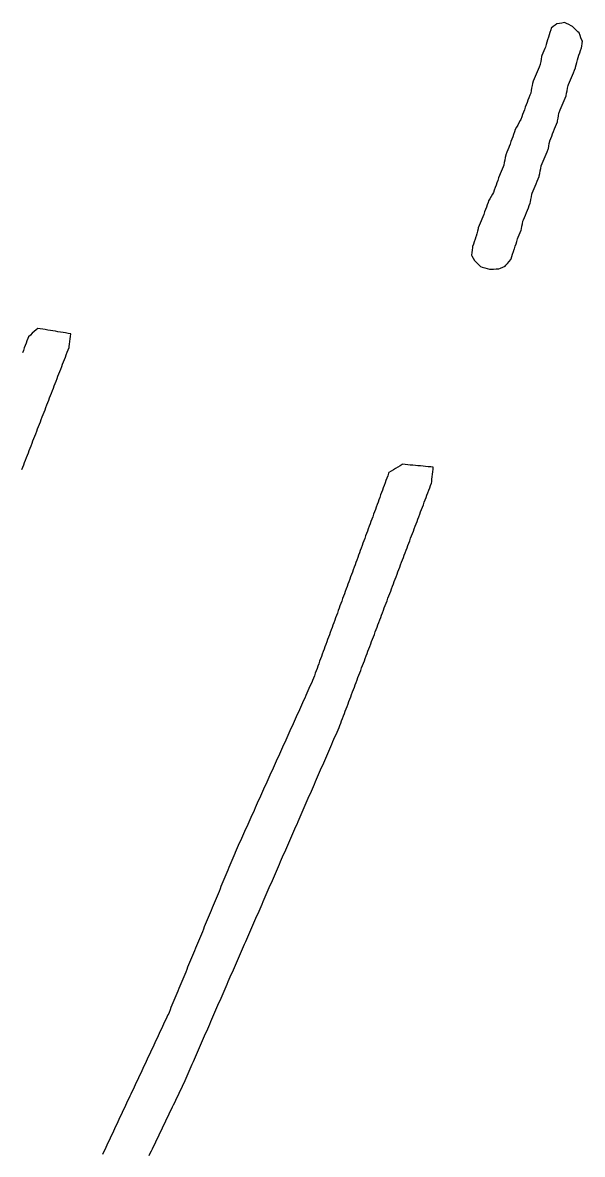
# Model space of a CAD drawing. Header units: millimetres. Extents: x 257 to 2289, y 96 to 1983.
# Drawn here: x 1909.5 to 2127.4, y 1477.3 to 1918.2 of the extents above; entities that cross this region are included whole.
import ezdxf

# ---------------------------------------------------------------- set-up
doc = ezdxf.new("R2010")
doc.units = ezdxf.units.MM
for name, color, linetype in [('ALL_ISLANDS', 7, 'Continuous'), ('OUTLINE_ISLAND_01', 7, 'Continuous'), ('OUTLINE_ISLAND_03', 7, 'Continuous')]:
    doc.layers.add(name, color=color, linetype=linetype)

msp = doc.modelspace()

# ---------------------------------------------------------------- linework, layer by layer
at = {"layer": 'ALL_ISLANDS'}
msp.add_lwpolyline([(2120.4333, 1918.1993), (2119.4456, 1918.0434), (2118.4578, 1917.8874), (2117.4701, 1917.7315), (2116.8639, 1917.258), (2116.0759, 1916.6425), (2115.2878, 1916.0269), (2115.0767, 1915.3501), (2114.779, 1914.3954), (2114.4813, 1913.4407), (2114.1836, 1912.4861), (2113.8859, 1911.5314), (2113.5881, 1910.5768), (2113.2904, 1909.6221), (2112.9927, 1908.6675), (2112.7602, 1908.1103), (2112.3751, 1907.1874), (2111.99, 1906.2645), (2111.6049, 1905.3416), (2111.5385, 1904.9757), (2111.3599, 1903.9918), (2111.1812, 1903.0079), (2111.0026, 1902.024), (2110.9285, 1901.8407), (2110.5542, 1900.9134), (2110.1798, 1899.9861), (2109.8055, 1899.0588), (2109.4311, 1898.1315), (2109.0567, 1897.2043), (2108.6824, 1896.277), (2108.308, 1895.3497), (2107.9336, 1894.4224), (2107.8172, 1893.6932), (2107.6596, 1892.7057), (2107.502, 1891.7182), (2107.3443, 1890.7308), (2106.9858, 1889.8825), (2106.5964, 1888.9615), (2106.207, 1888.0404), (2106.2048, 1888.0343), (2105.8622, 1887.0948), (2105.5196, 1886.1554), (2105.177, 1885.2159), (2104.8344, 1884.2764), (2104.4918, 1883.3369), (2104.1492, 1882.3974), (2103.8066, 1881.458), (2103.464, 1880.5185), (2103.2125, 1880.0597), (2102.7318, 1879.1828), (2102.2512, 1878.3059), (2101.7705, 1877.429), (2101.2898, 1876.5521), (2100.9567, 1875.62), (2100.6201, 1874.6783), (2100.2836, 1873.7366), (2099.9471, 1872.795), (2099.6105, 1871.8533), (2099.274, 1870.9116), (2098.9375, 1869.97), (2098.7482, 1869.5193), (2098.361, 1868.5974), (2097.9737, 1867.6754), (2097.5865, 1866.7534), (2097.5597, 1866.6153), (2097.3696, 1865.6335), (2097.1794, 1864.6518), (2096.9893, 1863.67), (2096.7991, 1862.6882), (2096.5164, 1862.0033), (2096.1348, 1861.079), (2095.7533, 1860.1547), (2095.3717, 1859.2303), (2095.1518, 1858.6189), (2094.8135, 1857.6779), (2094.4751, 1856.7369), (2094.1367, 1855.7959), (2093.7984, 1854.8549), (2093.46, 1853.9138), (2093.1216, 1852.9728), (2092.7832, 1852.0318), (2092.3875, 1851.3266), (2091.8981, 1850.4545), (2091.4088, 1849.5824), (2090.9194, 1848.7103), (2090.727, 1848.1869), (2090.3818, 1847.2483), (2090.0367, 1846.3098), (2089.6916, 1845.3712), (2089.3465, 1844.4327), (2089.0013, 1843.4941), (2088.6562, 1842.5556), (2088.3111, 1841.617), (2088.0656, 1841.0367), (2087.6759, 1840.1157), (2087.2862, 1839.1948), (2086.8966, 1838.2738), (2086.7892, 1837.8646), (2086.5355, 1836.8973), (2086.2818, 1835.9301), (2086.028, 1834.9628), (2085.9561, 1834.7474), (2085.6393, 1833.7989), (2085.3225, 1832.8504), (2085.0057, 1831.9019), (2084.689, 1830.9534), (2084.6398, 1830.5908), (2084.5055, 1829.5999), (2084.3713, 1828.6089), (2084.237, 1827.618), (2084.4123, 1827.2935), (2084.8876, 1826.4137), (2085.363, 1825.5339), (2085.6264, 1825.2785), (2086.3442, 1824.5822), (2087.062, 1823.886), (2087.7798, 1823.1898), (2088.4207, 1822.9882), (2089.3746, 1822.6882), (2090.3285, 1822.3882), (2091.2825, 1822.0882), (2091.8326, 1822.1174), (2092.8312, 1822.1705), (2093.8298, 1822.2235), (2094.8284, 1822.2766), (2095.5226, 1822.5806), (2096.4386, 1822.9818), (2097.3546, 1823.383), (2097.6045, 1823.6648), (2098.2681, 1824.4129), (2098.9316, 1825.161), (2099.5952, 1825.9091), (2099.6636, 1826.1239), (2099.967, 1827.0767), (2100.2704, 1828.0296), (2100.5739, 1828.9824), (2100.8773, 1829.9353), (2100.9433, 1830.1348), (2101.2573, 1831.0843), (2101.5713, 1832.0337), (2101.8853, 1832.9831), (2102.1993, 1833.9325), (2102.4719, 1834.5797), (2102.8602, 1835.5012), (2103.2485, 1836.4228), (2103.6367, 1837.3443), (2103.7325, 1837.9042), (2103.9011, 1838.8898), (2104.0698, 1839.8755), (2104.2384, 1840.8612), (2104.4626, 1841.402), (2104.8455, 1842.3258), (2105.2284, 1843.2496), (2105.6112, 1844.1734), (2105.9941, 1845.0972), (2106.377, 1846.021), (2106.7599, 1846.9448), (2107.1428, 1847.8685), (2107.2296, 1848.3674), (2107.401, 1849.3526), (2107.5723, 1850.3378), (2107.7437, 1851.323), (2107.9198, 1851.7515), (2108.2998, 1852.6765), (2108.6798, 1853.6015), (2109.0598, 1854.5265), (2109.4398, 1855.4515), (2109.8198, 1856.3765), (2110.1998, 1857.3014), (2110.5798, 1858.2264), (2110.6283, 1858.4867), (2110.8113, 1859.4698), (2110.9943, 1860.4529), (2111.1773, 1861.436), (2111.3603, 1862.4191), (2111.7479, 1863.3246), (2112.1414, 1864.2439), (2112.535, 1865.1632), (2112.9285, 1866.0825), (2113.322, 1867.0019), (2113.7155, 1867.9212), (2114.109, 1868.8405), (2114.1633, 1869.1305), (2114.3473, 1870.1135), (2114.5312, 1871.0964), (2114.7152, 1872.0793), (2114.7327, 1872.1231), (2115.1043, 1873.0515), (2115.4759, 1873.9799), (2115.8475, 1874.9083), (2116.2191, 1875.8367), (2116.5907, 1876.7651), (2116.9624, 1877.6935), (2117.334, 1878.6219), (2117.7056, 1879.5503), (2117.7818, 1879.9832), (2117.955, 1880.9681), (2118.1283, 1881.953), (2118.3015, 1882.9379), (2118.4259, 1883.2434), (2118.8028, 1884.1696), (2119.1798, 1885.0958), (2119.5567, 1886.0221), (2119.9337, 1886.9483), (2120.3106, 1887.8745), (2120.6876, 1888.8008), (2121.0645, 1889.727), (2121.0646, 1889.7277), (2121.2586, 1890.7087), (2121.4526, 1891.6897), (2121.6466, 1892.6707), (2121.8406, 1893.6517), (2122.0166, 1894.0784), (2122.398, 1895.0029), (2122.7793, 1895.9273), (2123.1606, 1896.8518), (2123.542, 1897.7762), (2123.9233, 1898.7006), (2124.3046, 1899.6251), (2124.686, 1900.5495), (2124.7526, 1900.7997), (2125.0101, 1901.766), (2125.2676, 1902.7323), (2125.5251, 1903.6985), (2125.7825, 1904.6648), (2126.0765, 1905.5149), (2126.4033, 1906.46), (2126.7302, 1907.4051), (2127.057, 1908.3502), (2127.1489, 1909.0532), (2127.2785, 1910.0448), (2127.4081, 1911.0363), (2127.2621, 1911.3899), (2126.8804, 1912.3142), (2126.4988, 1913.2386), (2126.1171, 1914.1629), (2125.6736, 1914.6115), (2124.9706, 1915.3226), (2124.2675, 1916.0337), (2123.5645, 1916.7449), (2123.013, 1917.001), (2122.1061, 1917.4223), (2121.1992, 1917.8436)], close=True, dxfattribs=at)
for points in [[(1909.1613, 1744.0603), (1909.5218, 1744.9931), (1909.8823, 1745.9258), (1910.2427, 1746.8586), (1910.6032, 1747.7914), (1910.9637, 1748.7242), (1911.3241, 1749.6569), (1911.6846, 1750.5897), (1912.045, 1751.5225), (1912.4055, 1752.4553), (1912.766, 1753.388), (1913.1264, 1754.3208), (1913.4869, 1755.2536), (1913.8474, 1756.1863), (1914.2078, 1757.1191), (1914.5683, 1758.0519), (1914.9288, 1758.9847), (1915.2892, 1759.9174), (1915.6497, 1760.8502), (1916.0102, 1761.783), (1916.3706, 1762.7158), (1916.7311, 1763.6485), (1917.0916, 1764.5813), (1917.452, 1765.5141), (1917.8125, 1766.4468), (1918.173, 1767.3796), (1918.5334, 1768.3124), (1918.8939, 1769.2452), (1919.2544, 1770.1779), (1919.6148, 1771.1107), (1919.9753, 1772.0435), (1920.3358, 1772.9763), (1920.6962, 1773.909), (1921.0567, 1774.8418), (1921.4172, 1775.7746), (1921.7776, 1776.7073), (1922.1381, 1777.6401), (1922.4985, 1778.5729), (1922.859, 1779.5057), (1923.2195, 1780.4384), (1923.5799, 1781.3712), (1923.9404, 1782.304), (1924.3009, 1783.2368), (1924.6613, 1784.1695), (1925.0218, 1785.1023), (1925.3823, 1786.0351), (1925.7427, 1786.9678), (1926.1032, 1787.9006), (1926.4637, 1788.8334), (1926.8241, 1789.7662), (1927.1846, 1790.6989), (1927.5451, 1791.6317), (1927.5873, 1791.9953), (1927.7027, 1792.9886), (1927.8182, 1793.9819), (1927.9336, 1794.9752), (1928.049, 1795.9685), (1928.1645, 1796.9619), (1928.1434, 1796.9654), (1927.1568, 1797.1285), (1926.1702, 1797.2917), (1925.1836, 1797.4548), (1924.197, 1797.618), (1923.2104, 1797.7811), (1922.2238, 1797.9443), (1921.2372, 1798.1074), (1920.2506, 1798.2706), (1919.264, 1798.4338), (1918.2774, 1798.5969), (1917.2908, 1798.7601), (1916.3042, 1798.9232), (1915.3176, 1799.0864), (1914.6852, 1798.5089), (1913.9468, 1797.8345), (1913.2084, 1797.1602), (1912.4699, 1796.4858), (1911.7315, 1795.8115), (1911.4993, 1795.1933), (1911.1477, 1794.2572), (1910.7961, 1793.321), (1910.4445, 1792.3849), (1910.0929, 1791.4487), (1909.7413, 1790.5126), (1909.3897, 1789.5764)], [(1958.7403, 1476.8031), (1959.1718, 1477.7052), (1959.6034, 1478.6073), (1960.0349, 1479.5094), (1960.4664, 1480.4115), (1960.8979, 1481.3136), (1961.3294, 1482.2157), (1961.7609, 1483.1178), (1962.1925, 1484.0199), (1962.624, 1484.922), (1963.0555, 1485.8241), (1963.487, 1486.7262), (1963.9185, 1487.6283), (1964.35, 1488.5304), (1964.7816, 1489.4325), (1965.2131, 1490.3346), (1965.6446, 1491.2368), (1966.0761, 1492.1389), (1966.5076, 1493.041), (1966.9391, 1493.9431), (1967.3707, 1494.8452), (1967.8022, 1495.7473), (1968.2337, 1496.6494), (1968.6652, 1497.5515), (1969.0967, 1498.4536), (1969.5282, 1499.3557), (1969.9598, 1500.2578), (1970.3913, 1501.1599), (1970.8228, 1502.062), (1971.2543, 1502.9641), (1971.6858, 1503.8662), (1972.1173, 1504.7683), (1972.5489, 1505.6704), (1972.726, 1506.0766), (1973.1257, 1506.9933), (1973.5254, 1507.9099), (1973.9251, 1508.8266), (1974.3248, 1509.7432), (1974.7245, 1510.6598), (1975.1242, 1511.5765), (1975.5239, 1512.4931), (1975.9236, 1513.4098), (1976.3233, 1514.3264), (1976.723, 1515.2431), (1977.1227, 1516.1597), (1977.5224, 1517.0764), (1977.9221, 1517.993), (1978.3218, 1518.9096), (1978.7215, 1519.8263), (1979.1212, 1520.7429), (1979.5209, 1521.6596), (1979.9207, 1522.5762), (1980.3204, 1523.4929), (1980.7201, 1524.4095), (1981.1198, 1525.3261), (1981.5195, 1526.2428), (1981.9192, 1527.1594), (1982.3189, 1528.0761), (1982.7186, 1528.9927), (1983.1183, 1529.9094), (1983.518, 1530.826), (1983.9177, 1531.7427), (1984.3174, 1532.6593), (1984.7171, 1533.5759), (1985.1168, 1534.4926), (1985.5165, 1535.4092), (1985.9162, 1536.3259), (1986.3159, 1537.2425), (1986.7156, 1538.1592), (1987.1153, 1539.0758), (1987.515, 1539.9925), (1987.9147, 1540.9091), (1988.3144, 1541.8257), (1988.7141, 1542.7424), (1989.1139, 1543.659), (1989.5136, 1544.5757), (1989.9133, 1545.4923), (1990.313, 1546.409), (1990.7127, 1547.3256), (1991.1124, 1548.2423), (1991.5121, 1549.1589), (1991.9118, 1550.0755), (1992.3115, 1550.9922), (1992.7112, 1551.9088), (1993.1109, 1552.8255), (1993.5106, 1553.7421), (1993.9103, 1554.6588), (1994.31, 1555.5754), (1994.7097, 1556.4921), (1995.1094, 1557.4087), (1995.5091, 1558.3253), (1995.9088, 1559.242), (1996.3085, 1560.1586), (1996.7082, 1561.0753), (1997.1079, 1561.9919), (1997.5076, 1562.9086), (1997.9073, 1563.8252), (1998.3071, 1564.7418), (1998.7068, 1565.6585), (1999.1065, 1566.5751), (1999.5062, 1567.4918), (1999.9059, 1568.4084), (2000.3056, 1569.3251), (2000.7053, 1570.2417), (2001.105, 1571.1584), (2001.5047, 1572.075), (2001.9044, 1572.9916), (2002.3041, 1573.9083), (2002.7038, 1574.8249), (2003.1035, 1575.7416), (2003.5032, 1576.6582), (2003.9029, 1577.5749), (2004.3026, 1578.4915), (2004.7023, 1579.4082), (2005.102, 1580.3248), (2005.5017, 1581.2414), (2005.9014, 1582.1581), (2006.3011, 1583.0747), (2006.7008, 1583.9914), (2007.1005, 1584.908), (2007.5002, 1585.8247), (2007.9, 1586.7413), (2008.2997, 1587.658), (2008.6994, 1588.5746), (2009.0991, 1589.4912), (2009.4988, 1590.4079), (2009.8985, 1591.3245), (2010.2982, 1592.2412), (2010.6979, 1593.1578), (2011.0976, 1594.0745), (2011.4973, 1594.9911), (2011.897, 1595.9077), (2012.2967, 1596.8244), (2012.6964, 1597.741), (2013.0961, 1598.6577), (2013.4958, 1599.5743), (2013.8955, 1600.491), (2014.2952, 1601.4076), (2014.6949, 1602.3243), (2015.0946, 1603.2409), (2015.4943, 1604.1575), (2015.894, 1605.0742), (2016.2937, 1605.9908), (2016.6934, 1606.9075), (2017.0932, 1607.8241), (2017.4929, 1608.7408), (2017.8926, 1609.6574), (2018.2923, 1610.5741), (2018.692, 1611.4907), (2019.0917, 1612.4073), (2019.4914, 1613.324), (2019.8911, 1614.2406), (2020.2908, 1615.1573), (2020.6905, 1616.0739), (2021.0902, 1616.9906), (2021.4899, 1617.9072), (2021.8896, 1618.8239), (2022.2893, 1619.7405), (2022.689, 1620.6571), (2023.0887, 1621.5738), (2023.4884, 1622.4904), (2023.8881, 1623.4071), (2024.2878, 1624.3237), (2024.6875, 1625.2404), (2025.0872, 1626.157), (2025.4869, 1627.0736), (2025.8866, 1627.9903), (2026.2864, 1628.9069), (2026.6861, 1629.8236), (2027.0858, 1630.7402), (2027.4855, 1631.6569), (2027.8852, 1632.5735), (2028.2849, 1633.4902), (2028.6846, 1634.4068), (2029.0843, 1635.3234), (2029.484, 1636.2401), (2029.8837, 1637.1567), (2030.2834, 1638.0734), (2030.6831, 1638.99), (2031.0828, 1639.9067), (2031.4825, 1640.8233), (2031.8822, 1641.74), (2032.2819, 1642.6566), (2032.6816, 1643.5732), (2032.9712, 1644.3395), (2033.3248, 1645.2749), (2033.6783, 1646.2103), (2034.0319, 1647.1457), (2034.3854, 1648.0812), (2034.739, 1649.0166), (2035.0925, 1649.952), (2035.4461, 1650.8874), (2035.7996, 1651.8228), (2036.1531, 1652.7582), (2036.5067, 1653.6937), (2036.8602, 1654.6291), (2037.2138, 1655.5645), (2037.5673, 1656.4999), (2037.9209, 1657.4353), (2038.2744, 1658.3707), (2038.628, 1659.3062), (2038.9815, 1660.2416), (2039.3351, 1661.177), (2039.6886, 1662.1124), (2040.0422, 1663.0478), (2040.3957, 1663.9833), (2040.7492, 1664.9187), (2041.1028, 1665.8541), (2041.4563, 1666.7895), (2041.8099, 1667.7249), (2042.1634, 1668.6603), (2042.517, 1669.5958), (2042.8705, 1670.5312), (2043.2241, 1671.4666), (2043.5776, 1672.402), (2043.9312, 1673.3374), (2044.2847, 1674.2728), (2044.6383, 1675.2083), (2044.9918, 1676.1437), (2045.3454, 1677.0791), (2045.6989, 1678.0145), (2046.0524, 1678.9499), (2046.406, 1679.8853), (2046.7595, 1680.8208), (2047.1131, 1681.7562), (2047.4666, 1682.6916), (2047.8202, 1683.627), (2048.1737, 1684.5624), (2048.5273, 1685.4978), (2048.8808, 1686.4333), (2049.2344, 1687.3687), (2049.5879, 1688.3041), (2049.9415, 1689.2395), (2050.295, 1690.1749), (2050.6485, 1691.1103), (2051.0021, 1692.0458), (2051.3556, 1692.9812), (2051.7092, 1693.9166), (2052.0627, 1694.852), (2052.4163, 1695.7874), (2052.7698, 1696.7228), (2053.1234, 1697.6583), (2053.4769, 1698.5937), (2053.8305, 1699.5291), (2054.184, 1700.4645), (2054.5376, 1701.3999), (2054.8911, 1702.3353), (2055.2446, 1703.2708), (2055.5982, 1704.2062), (2055.9517, 1705.1416), (2056.3053, 1706.077), (2056.6588, 1707.0124), (2057.0124, 1707.9479), (2057.3659, 1708.8833), (2057.7195, 1709.8187), (2058.073, 1710.7541), (2058.4266, 1711.6895), (2058.7801, 1712.6249), (2059.1337, 1713.5604), (2059.4872, 1714.4958), (2059.8407, 1715.4312), (2060.1943, 1716.3666), (2060.5478, 1717.302), (2060.9014, 1718.2374), (2061.2549, 1719.1729), (2061.6085, 1720.1083), (2061.962, 1721.0437), (2062.3156, 1721.9791), (2062.6691, 1722.9145), (2063.0227, 1723.8499), (2063.3762, 1724.7854), (2063.7298, 1725.7208), (2064.0833, 1726.6562), (2064.4368, 1727.5916), (2064.7904, 1728.527), (2065.1439, 1729.4624), (2065.4975, 1730.3979), (2065.851, 1731.3333), (2066.2046, 1732.2687), (2066.5581, 1733.2041), (2066.9117, 1734.1395), (2067.2652, 1735.0749), (2067.6188, 1736.0104), (2067.9723, 1736.9458), (2068.3259, 1737.8812), (2068.6794, 1738.8166), (2068.7314, 1739.283), (2068.8421, 1740.2769), (2068.9528, 1741.2707), (2069.0636, 1742.2646), (2069.1743, 1743.2584), (2069.2851, 1744.2523), (2069.371, 1745.024), (2068.3752, 1745.1157), (2067.3795, 1745.2074), (2066.3837, 1745.2991), (2065.3879, 1745.3908), (2064.3921, 1745.4825), (2063.3963, 1745.5742), (2062.4005, 1745.6659), (2061.4047, 1745.7576), (2060.409, 1745.8493), (2059.4132, 1745.9411), (2058.4174, 1746.0328), (2057.4216, 1746.1245), (2057.2663, 1746.0329), (2056.4048, 1745.525), (2055.5434, 1745.0172), (2054.682, 1744.5093), (2053.8205, 1744.0014), (2052.9591, 1743.4936), (2052.0977, 1742.9857), (2051.9657, 1742.6259), (2051.6215, 1741.6871), (2051.2772, 1740.7482), (2050.9329, 1739.8093), (2050.5886, 1738.8705), (2050.2444, 1737.9316), (2049.9001, 1736.9927), (2049.5558, 1736.0538), (2049.2115, 1735.115), (2048.8672, 1734.1761), (2048.523, 1733.2372), (2048.1787, 1732.2984), (2047.8344, 1731.3595), (2047.4901, 1730.4206), (2047.1459, 1729.4818), (2046.8016, 1728.5429), (2046.4573, 1727.604), (2046.113, 1726.6652), (2045.7687, 1725.7263), (2045.4245, 1724.7874), (2045.0802, 1723.8486), (2044.7359, 1722.9097), (2044.3916, 1721.9708), (2044.0474, 1721.032), (2043.7031, 1720.0931), (2043.3588, 1719.1542), (2043.0145, 1718.2154), (2042.6703, 1717.2765), (2042.326, 1716.3376), (2041.9817, 1715.3988), (2041.6374, 1714.4599), (2041.2931, 1713.521), (2040.9489, 1712.5821), (2040.6046, 1711.6433), (2040.2603, 1710.7044), (2039.916, 1709.7655), (2039.5718, 1708.8267), (2039.2275, 1707.8878), (2038.8832, 1706.9489), (2038.5389, 1706.0101), (2038.1946, 1705.0712), (2037.8504, 1704.1323), (2037.5061, 1703.1935), (2037.1618, 1702.2546), (2036.8175, 1701.3157), (2036.4733, 1700.3769), (2036.129, 1699.438), (2035.7847, 1698.4991), (2035.4404, 1697.5603), (2035.0962, 1696.6214), (2034.7519, 1695.6825), (2034.4076, 1694.7437), (2034.0633, 1693.8048), (2033.719, 1692.8659), (2033.3748, 1691.9271), (2033.0305, 1690.9882), (2032.6862, 1690.0493), (2032.3419, 1689.1104), (2031.9977, 1688.1716), (2031.6534, 1687.2327), (2031.3091, 1686.2938), (2030.9648, 1685.355), (2030.6206, 1684.4161), (2030.2763, 1683.4772), (2029.932, 1682.5384), (2029.5877, 1681.5995), (2029.2434, 1680.6606), (2028.8992, 1679.7218), (2028.5549, 1678.7829), (2028.2106, 1677.844), (2027.8663, 1676.9052), (2027.5221, 1675.9663), (2027.1778, 1675.0274), (2026.8335, 1674.0886), (2026.4892, 1673.1497), (2026.1449, 1672.2108), (2025.8007, 1671.272), (2025.4564, 1670.3331), (2025.1121, 1669.3942), (2024.7678, 1668.4554), (2024.4236, 1667.5165), (2024.0793, 1666.5776), (2023.735, 1665.6387), (2023.3907, 1664.6999), (2023.0465, 1663.761), (2022.7022, 1662.8221), (2022.3579, 1661.8833), (2022.1692, 1661.4644), (2021.7585, 1660.5527), (2021.3477, 1659.6409), (2020.937, 1658.7291), (2020.5263, 1657.8174), (2020.1155, 1656.9056), (2019.7048, 1655.9939), (2019.294, 1655.0821), (2018.8833, 1654.1704), (2018.4726, 1653.2586), (2018.0618, 1652.3469), (2017.6511, 1651.4351), (2017.2404, 1650.5234), (2016.8296, 1649.6116), (2016.4189, 1648.6999), (2016.0081, 1647.7881), (2015.5974, 1646.8763), (2015.1867, 1645.9646), (2014.7759, 1645.0528), (2014.3652, 1644.1411), (2013.9545, 1643.2293), (2013.5437, 1642.3176), (2013.133, 1641.4058), (2012.7222, 1640.4941), (2012.3115, 1639.5823), (2011.9008, 1638.6706), (2011.49, 1637.7588), (2011.0793, 1636.8471), (2010.6686, 1635.9353), (2010.2578, 1635.0235), (2009.8471, 1634.1118), (2009.4364, 1633.2), (2009.0256, 1632.2883), (2008.6149, 1631.3765), (2008.2041, 1630.4648), (2007.7934, 1629.553), (2007.3827, 1628.6413), (2006.9719, 1627.7295), (2006.5612, 1626.8178), (2006.1505, 1625.906), (2005.7397, 1624.9943), (2005.329, 1624.0825), (2004.9182, 1623.1707), (2004.5075, 1622.259), (2004.0968, 1621.3472), (2003.686, 1620.4355), (2003.2753, 1619.5237), (2002.8646, 1618.612), (2002.4538, 1617.7002), (2002.0431, 1616.7885), (2001.6323, 1615.8767), (2001.2216, 1614.965), (2000.8109, 1614.0532), (2000.4001, 1613.1415), (1999.9894, 1612.2297), (1999.5787, 1611.3179), (1999.1679, 1610.4062), (1998.7572, 1609.4944), (1998.3465, 1608.5827), (1997.9357, 1607.6709), (1997.525, 1606.7592), (1997.1142, 1605.8474), (1996.7035, 1604.9357), (1996.2928, 1604.0239), (1995.882, 1603.1122), (1995.4713, 1602.2004), (1995.0606, 1601.2887), (1994.6498, 1600.3769), (1994.2391, 1599.4651), (1993.8283, 1598.5534), (1993.4176, 1597.6416), (1993.0069, 1596.7299), (1992.5961, 1595.8181), (1992.1854, 1594.9064), (1992.034, 1594.5398), (1991.6522, 1593.6155), (1991.2705, 1592.6913), (1990.8888, 1591.767), (1990.507, 1590.8427), (1990.1253, 1589.9185), (1989.7435, 1588.9942), (1989.3618, 1588.0699), (1988.98, 1587.1457), (1988.5983, 1586.2214), (1988.2165, 1585.2971), (1987.8348, 1584.3729), (1987.453, 1583.4486), (1987.0713, 1582.5243), (1986.6896, 1581.6001), (1986.3078, 1580.6758), (1985.9261, 1579.7515), (1985.5443, 1578.8273), (1985.1626, 1577.903), (1984.7808, 1576.9787), (1984.3991, 1576.0545), (1984.0173, 1575.1302), (1983.6356, 1574.2059), (1983.2538, 1573.2817), (1982.8721, 1572.3574), (1982.4904, 1571.4331), (1982.1086, 1570.5088), (1981.7269, 1569.5846), (1981.3451, 1568.6603), (1980.9634, 1567.736), (1980.5816, 1566.8118), (1980.1999, 1565.8875), (1979.8181, 1564.9632), (1979.4364, 1564.039), (1979.0546, 1563.1147), (1978.6729, 1562.1904), (1978.2912, 1561.2662), (1977.9094, 1560.3419), (1977.5277, 1559.4176), (1977.1459, 1558.4934), (1976.7642, 1557.5691), (1976.3824, 1556.6448), (1976.0007, 1555.7206), (1975.6189, 1554.7963), (1975.2372, 1553.872), (1974.8554, 1552.9478), (1974.4737, 1552.0235), (1974.092, 1551.0992), (1973.7102, 1550.175), (1973.3285, 1549.2507), (1972.9467, 1548.3264), (1972.565, 1547.4022), (1972.1832, 1546.4779), (1971.8015, 1545.5536), (1971.4197, 1544.6294), (1971.038, 1543.7051), (1970.6562, 1542.7808), (1970.2745, 1541.8566), (1969.8928, 1540.9323), (1969.511, 1540.008), (1969.1293, 1539.0838), (1968.7475, 1538.1595), (1968.3658, 1537.2352), (1967.984, 1536.311), (1967.6023, 1535.3867), (1967.2205, 1534.4624), (1966.8388, 1533.5381), (1966.457, 1532.6139), (1966.0753, 1531.6896), (1966.0299, 1531.5927), (1965.6055, 1530.6872), (1965.1811, 1529.7817), (1964.7568, 1528.8763), (1964.3324, 1527.9708), (1963.908, 1527.0653), (1963.4836, 1526.1598), (1963.0593, 1525.2543), (1962.6349, 1524.3488), (1962.2105, 1523.4433), (1961.7861, 1522.5378), (1961.3618, 1521.6324), (1960.9374, 1520.7269), (1960.513, 1519.8214), (1960.0886, 1518.9159), (1959.6643, 1518.0104), (1959.2399, 1517.1049), (1958.8155, 1516.1994), (1958.3911, 1515.294), (1957.9668, 1514.3885), (1957.5424, 1513.483), (1957.118, 1512.5775), (1956.6936, 1511.672), (1956.2693, 1510.7665), (1955.8449, 1509.861), (1955.4205, 1508.9556), (1954.9961, 1508.0501), (1954.5718, 1507.1446), (1954.1474, 1506.2391), (1953.723, 1505.3336), (1953.2986, 1504.4281), (1952.8743, 1503.5226), (1952.4499, 1502.6171), (1952.0255, 1501.7117), (1951.6011, 1500.8062), (1951.1768, 1499.9007), (1950.7524, 1498.9952), (1950.328, 1498.0897), (1949.9036, 1497.1842), (1949.4793, 1496.2787), (1949.0549, 1495.3733), (1948.6305, 1494.4678), (1948.2061, 1493.5623), (1947.7818, 1492.6568), (1947.3574, 1491.7513), (1946.933, 1490.8458), (1946.5086, 1489.9403), (1946.0843, 1489.0348), (1945.6599, 1488.1294), (1945.2355, 1487.2239), (1944.8111, 1486.3184), (1944.3868, 1485.4129), (1943.9624, 1484.5074), (1943.538, 1483.6019), (1943.1136, 1482.6964), (1942.6893, 1481.791), (1942.2649, 1480.8855), (1941.8405, 1479.98), (1941.4161, 1479.0745), (1940.9917, 1478.169), (1940.5674, 1477.2635)]]:
    msp.add_lwpolyline(points, dxfattribs=at)
at = {"layer": 'OUTLINE_ISLAND_01'}
for points in [[(1909.1613, 1744.0603), (1909.5218, 1744.9931), (1909.8823, 1745.9258), (1910.2427, 1746.8586), (1910.6032, 1747.7914), (1910.9637, 1748.7242), (1911.3241, 1749.6569), (1911.6846, 1750.5897), (1912.045, 1751.5225), (1912.4055, 1752.4553), (1912.766, 1753.388), (1913.1264, 1754.3208), (1913.4869, 1755.2536), (1913.8474, 1756.1863), (1914.2078, 1757.1191), (1914.5683, 1758.0519), (1914.9288, 1758.9847), (1915.2892, 1759.9174), (1915.6497, 1760.8502), (1916.0102, 1761.783), (1916.3706, 1762.7158), (1916.7311, 1763.6485), (1917.0916, 1764.5813), (1917.452, 1765.5141), (1917.8125, 1766.4468), (1918.173, 1767.3796), (1918.5334, 1768.3124), (1918.8939, 1769.2452), (1919.2544, 1770.1779), (1919.6148, 1771.1107), (1919.9753, 1772.0435), (1920.3358, 1772.9763), (1920.6962, 1773.909), (1921.0567, 1774.8418), (1921.4172, 1775.7746), (1921.7776, 1776.7073), (1922.1381, 1777.6401), (1922.4985, 1778.5729), (1922.859, 1779.5057), (1923.2195, 1780.4384), (1923.5799, 1781.3712), (1923.9404, 1782.304), (1924.3009, 1783.2368), (1924.6613, 1784.1695), (1925.0218, 1785.1023), (1925.3823, 1786.0351), (1925.7427, 1786.9678), (1926.1032, 1787.9006), (1926.4637, 1788.8334), (1926.8241, 1789.7662), (1927.1846, 1790.6989), (1927.5451, 1791.6317), (1927.5873, 1791.9953), (1927.7027, 1792.9886), (1927.8182, 1793.9819), (1927.9336, 1794.9752), (1928.049, 1795.9685), (1928.1645, 1796.9619), (1928.1434, 1796.9654), (1927.1568, 1797.1285), (1926.1702, 1797.2917), (1925.1836, 1797.4548), (1924.197, 1797.618), (1923.2104, 1797.7811), (1922.2238, 1797.9443), (1921.2372, 1798.1074), (1920.2506, 1798.2706), (1919.264, 1798.4338), (1918.2774, 1798.5969), (1917.2908, 1798.7601), (1916.3042, 1798.9232), (1915.3176, 1799.0864), (1914.6852, 1798.5089), (1913.9468, 1797.8345), (1913.2084, 1797.1602), (1912.4699, 1796.4858), (1911.7315, 1795.8115), (1911.4993, 1795.1933), (1911.1477, 1794.2572), (1910.7961, 1793.321), (1910.4445, 1792.3849), (1910.0929, 1791.4487), (1909.7413, 1790.5126), (1909.3897, 1789.5764)], [(1958.7403, 1476.8031), (1959.1718, 1477.7052), (1959.6034, 1478.6073), (1960.0349, 1479.5094), (1960.4664, 1480.4115), (1960.8979, 1481.3136), (1961.3294, 1482.2157), (1961.7609, 1483.1178), (1962.1925, 1484.0199), (1962.624, 1484.922), (1963.0555, 1485.8241), (1963.487, 1486.7262), (1963.9185, 1487.6283), (1964.35, 1488.5304), (1964.7816, 1489.4325), (1965.2131, 1490.3346), (1965.6446, 1491.2368), (1966.0761, 1492.1389), (1966.5076, 1493.041), (1966.9391, 1493.9431), (1967.3707, 1494.8452), (1967.8022, 1495.7473), (1968.2337, 1496.6494), (1968.6652, 1497.5515), (1969.0967, 1498.4536), (1969.5282, 1499.3557), (1969.9598, 1500.2578), (1970.3913, 1501.1599), (1970.8228, 1502.062), (1971.2543, 1502.9641), (1971.6858, 1503.8662), (1972.1173, 1504.7683), (1972.5489, 1505.6704), (1972.726, 1506.0766), (1973.1257, 1506.9933), (1973.5254, 1507.9099), (1973.9251, 1508.8266), (1974.3248, 1509.7432), (1974.7245, 1510.6598), (1975.1242, 1511.5765), (1975.5239, 1512.4931), (1975.9236, 1513.4098), (1976.3233, 1514.3264), (1976.723, 1515.2431), (1977.1227, 1516.1597), (1977.5224, 1517.0764), (1977.9221, 1517.993), (1978.3218, 1518.9096), (1978.7215, 1519.8263), (1979.1212, 1520.7429), (1979.5209, 1521.6596), (1979.9207, 1522.5762), (1980.3204, 1523.4929), (1980.7201, 1524.4095), (1981.1198, 1525.3261), (1981.5195, 1526.2428), (1981.9192, 1527.1594), (1982.3189, 1528.0761), (1982.7186, 1528.9927), (1983.1183, 1529.9094), (1983.518, 1530.826), (1983.9177, 1531.7427), (1984.3174, 1532.6593), (1984.7171, 1533.5759), (1985.1168, 1534.4926), (1985.5165, 1535.4092), (1985.9162, 1536.3259), (1986.3159, 1537.2425), (1986.7156, 1538.1592), (1987.1153, 1539.0758), (1987.515, 1539.9925), (1987.9147, 1540.9091), (1988.3144, 1541.8257), (1988.7141, 1542.7424), (1989.1139, 1543.659), (1989.5136, 1544.5757), (1989.9133, 1545.4923), (1990.313, 1546.409), (1990.7127, 1547.3256), (1991.1124, 1548.2423), (1991.5121, 1549.1589), (1991.9118, 1550.0755), (1992.3115, 1550.9922), (1992.7112, 1551.9088), (1993.1109, 1552.8255), (1993.5106, 1553.7421), (1993.9103, 1554.6588), (1994.31, 1555.5754), (1994.7097, 1556.4921), (1995.1094, 1557.4087), (1995.5091, 1558.3253), (1995.9088, 1559.242), (1996.3085, 1560.1586), (1996.7082, 1561.0753), (1997.1079, 1561.9919), (1997.5076, 1562.9086), (1997.9073, 1563.8252), (1998.3071, 1564.7418), (1998.7068, 1565.6585), (1999.1065, 1566.5751), (1999.5062, 1567.4918), (1999.9059, 1568.4084), (2000.3056, 1569.3251), (2000.7053, 1570.2417), (2001.105, 1571.1584), (2001.5047, 1572.075), (2001.9044, 1572.9916), (2002.3041, 1573.9083), (2002.7038, 1574.8249), (2003.1035, 1575.7416), (2003.5032, 1576.6582), (2003.9029, 1577.5749), (2004.3026, 1578.4915), (2004.7023, 1579.4082), (2005.102, 1580.3248), (2005.5017, 1581.2414), (2005.9014, 1582.1581), (2006.3011, 1583.0747), (2006.7008, 1583.9914), (2007.1005, 1584.908), (2007.5002, 1585.8247), (2007.9, 1586.7413), (2008.2997, 1587.658), (2008.6994, 1588.5746), (2009.0991, 1589.4912), (2009.4988, 1590.4079), (2009.8985, 1591.3245), (2010.2982, 1592.2412), (2010.6979, 1593.1578), (2011.0976, 1594.0745), (2011.4973, 1594.9911), (2011.897, 1595.9077), (2012.2967, 1596.8244), (2012.6964, 1597.741), (2013.0961, 1598.6577), (2013.4958, 1599.5743), (2013.8955, 1600.491), (2014.2952, 1601.4076), (2014.6949, 1602.3243), (2015.0946, 1603.2409), (2015.4943, 1604.1575), (2015.894, 1605.0742), (2016.2937, 1605.9908), (2016.6934, 1606.9075), (2017.0932, 1607.8241), (2017.4929, 1608.7408), (2017.8926, 1609.6574), (2018.2923, 1610.5741), (2018.692, 1611.4907), (2019.0917, 1612.4073), (2019.4914, 1613.324), (2019.8911, 1614.2406), (2020.2908, 1615.1573), (2020.6905, 1616.0739), (2021.0902, 1616.9906), (2021.4899, 1617.9072), (2021.8896, 1618.8239), (2022.2893, 1619.7405), (2022.689, 1620.6571), (2023.0887, 1621.5738), (2023.4884, 1622.4904), (2023.8881, 1623.4071), (2024.2878, 1624.3237), (2024.6875, 1625.2404), (2025.0872, 1626.157), (2025.4869, 1627.0736), (2025.8866, 1627.9903), (2026.2864, 1628.9069), (2026.6861, 1629.8236), (2027.0858, 1630.7402), (2027.4855, 1631.6569), (2027.8852, 1632.5735), (2028.2849, 1633.4902), (2028.6846, 1634.4068), (2029.0843, 1635.3234), (2029.484, 1636.2401), (2029.8837, 1637.1567), (2030.2834, 1638.0734), (2030.6831, 1638.99), (2031.0828, 1639.9067), (2031.4825, 1640.8233), (2031.8822, 1641.74), (2032.2819, 1642.6566), (2032.6816, 1643.5732), (2032.9712, 1644.3395), (2033.3248, 1645.2749), (2033.6783, 1646.2103), (2034.0319, 1647.1457), (2034.3854, 1648.0812), (2034.739, 1649.0166), (2035.0925, 1649.952), (2035.4461, 1650.8874), (2035.7996, 1651.8228), (2036.1531, 1652.7582), (2036.5067, 1653.6937), (2036.8602, 1654.6291), (2037.2138, 1655.5645), (2037.5673, 1656.4999), (2037.9209, 1657.4353), (2038.2744, 1658.3707), (2038.628, 1659.3062), (2038.9815, 1660.2416), (2039.3351, 1661.177), (2039.6886, 1662.1124), (2040.0422, 1663.0478), (2040.3957, 1663.9833), (2040.7492, 1664.9187), (2041.1028, 1665.8541), (2041.4563, 1666.7895), (2041.8099, 1667.7249), (2042.1634, 1668.6603), (2042.517, 1669.5958), (2042.8705, 1670.5312), (2043.2241, 1671.4666), (2043.5776, 1672.402), (2043.9312, 1673.3374), (2044.2847, 1674.2728), (2044.6383, 1675.2083), (2044.9918, 1676.1437), (2045.3454, 1677.0791), (2045.6989, 1678.0145), (2046.0524, 1678.9499), (2046.406, 1679.8853), (2046.7595, 1680.8208), (2047.1131, 1681.7562), (2047.4666, 1682.6916), (2047.8202, 1683.627), (2048.1737, 1684.5624), (2048.5273, 1685.4978), (2048.8808, 1686.4333), (2049.2344, 1687.3687), (2049.5879, 1688.3041), (2049.9415, 1689.2395), (2050.295, 1690.1749), (2050.6485, 1691.1103), (2051.0021, 1692.0458), (2051.3556, 1692.9812), (2051.7092, 1693.9166), (2052.0627, 1694.852), (2052.4163, 1695.7874), (2052.7698, 1696.7228), (2053.1234, 1697.6583), (2053.4769, 1698.5937), (2053.8305, 1699.5291), (2054.184, 1700.4645), (2054.5376, 1701.3999), (2054.8911, 1702.3353), (2055.2446, 1703.2708), (2055.5982, 1704.2062), (2055.9517, 1705.1416), (2056.3053, 1706.077), (2056.6588, 1707.0124), (2057.0124, 1707.9479), (2057.3659, 1708.8833), (2057.7195, 1709.8187), (2058.073, 1710.7541), (2058.4266, 1711.6895), (2058.7801, 1712.6249), (2059.1337, 1713.5604), (2059.4872, 1714.4958), (2059.8407, 1715.4312), (2060.1943, 1716.3666), (2060.5478, 1717.302), (2060.9014, 1718.2374), (2061.2549, 1719.1729), (2061.6085, 1720.1083), (2061.962, 1721.0437), (2062.3156, 1721.9791), (2062.6691, 1722.9145), (2063.0227, 1723.8499), (2063.3762, 1724.7854), (2063.7298, 1725.7208), (2064.0833, 1726.6562), (2064.4368, 1727.5916), (2064.7904, 1728.527), (2065.1439, 1729.4624), (2065.4975, 1730.3979), (2065.851, 1731.3333), (2066.2046, 1732.2687), (2066.5581, 1733.2041), (2066.9117, 1734.1395), (2067.2652, 1735.0749), (2067.6188, 1736.0104), (2067.9723, 1736.9458), (2068.3259, 1737.8812), (2068.6794, 1738.8166), (2068.7314, 1739.283), (2068.8421, 1740.2769), (2068.9528, 1741.2707), (2069.0636, 1742.2646), (2069.1743, 1743.2584), (2069.2851, 1744.2523), (2069.371, 1745.024), (2068.3752, 1745.1157), (2067.3795, 1745.2074), (2066.3837, 1745.2991), (2065.3879, 1745.3908), (2064.3921, 1745.4825), (2063.3963, 1745.5742), (2062.4005, 1745.6659), (2061.4047, 1745.7576), (2060.409, 1745.8493), (2059.4132, 1745.9411), (2058.4174, 1746.0328), (2057.4216, 1746.1245), (2057.2663, 1746.0329), (2056.4048, 1745.525), (2055.5434, 1745.0172), (2054.682, 1744.5093), (2053.8205, 1744.0014), (2052.9591, 1743.4936), (2052.0977, 1742.9857), (2051.9657, 1742.6259), (2051.6215, 1741.6871), (2051.2772, 1740.7482), (2050.9329, 1739.8093), (2050.5886, 1738.8705), (2050.2444, 1737.9316), (2049.9001, 1736.9927), (2049.5558, 1736.0538), (2049.2115, 1735.115), (2048.8672, 1734.1761), (2048.523, 1733.2372), (2048.1787, 1732.2984), (2047.8344, 1731.3595), (2047.4901, 1730.4206), (2047.1459, 1729.4818), (2046.8016, 1728.5429), (2046.4573, 1727.604), (2046.113, 1726.6652), (2045.7687, 1725.7263), (2045.4245, 1724.7874), (2045.0802, 1723.8486), (2044.7359, 1722.9097), (2044.3916, 1721.9708), (2044.0474, 1721.032), (2043.7031, 1720.0931), (2043.3588, 1719.1542), (2043.0145, 1718.2154), (2042.6703, 1717.2765), (2042.326, 1716.3376), (2041.9817, 1715.3988), (2041.6374, 1714.4599), (2041.2931, 1713.521), (2040.9489, 1712.5821), (2040.6046, 1711.6433), (2040.2603, 1710.7044), (2039.916, 1709.7655), (2039.5718, 1708.8267), (2039.2275, 1707.8878), (2038.8832, 1706.9489), (2038.5389, 1706.0101), (2038.1946, 1705.0712), (2037.8504, 1704.1323), (2037.5061, 1703.1935), (2037.1618, 1702.2546), (2036.8175, 1701.3157), (2036.4733, 1700.3769), (2036.129, 1699.438), (2035.7847, 1698.4991), (2035.4404, 1697.5603), (2035.0962, 1696.6214), (2034.7519, 1695.6825), (2034.4076, 1694.7437), (2034.0633, 1693.8048), (2033.719, 1692.8659), (2033.3748, 1691.9271), (2033.0305, 1690.9882), (2032.6862, 1690.0493), (2032.3419, 1689.1104), (2031.9977, 1688.1716), (2031.6534, 1687.2327), (2031.3091, 1686.2938), (2030.9648, 1685.355), (2030.6206, 1684.4161), (2030.2763, 1683.4772), (2029.932, 1682.5384), (2029.5877, 1681.5995), (2029.2434, 1680.6606), (2028.8992, 1679.7218), (2028.5549, 1678.7829), (2028.2106, 1677.844), (2027.8663, 1676.9052), (2027.5221, 1675.9663), (2027.1778, 1675.0274), (2026.8335, 1674.0886), (2026.4892, 1673.1497), (2026.1449, 1672.2108), (2025.8007, 1671.272), (2025.4564, 1670.3331), (2025.1121, 1669.3942), (2024.7678, 1668.4554), (2024.4236, 1667.5165), (2024.0793, 1666.5776), (2023.735, 1665.6387), (2023.3907, 1664.6999), (2023.0465, 1663.761), (2022.7022, 1662.8221), (2022.3579, 1661.8833), (2022.1692, 1661.4644), (2021.7585, 1660.5527), (2021.3477, 1659.6409), (2020.937, 1658.7291), (2020.5263, 1657.8174), (2020.1155, 1656.9056), (2019.7048, 1655.9939), (2019.294, 1655.0821), (2018.8833, 1654.1704), (2018.4726, 1653.2586), (2018.0618, 1652.3469), (2017.6511, 1651.4351), (2017.2404, 1650.5234), (2016.8296, 1649.6116), (2016.4189, 1648.6999), (2016.0081, 1647.7881), (2015.5974, 1646.8763), (2015.1867, 1645.9646), (2014.7759, 1645.0528), (2014.3652, 1644.1411), (2013.9545, 1643.2293), (2013.5437, 1642.3176), (2013.133, 1641.4058), (2012.7222, 1640.4941), (2012.3115, 1639.5823), (2011.9008, 1638.6706), (2011.49, 1637.7588), (2011.0793, 1636.8471), (2010.6686, 1635.9353), (2010.2578, 1635.0235), (2009.8471, 1634.1118), (2009.4364, 1633.2), (2009.0256, 1632.2883), (2008.6149, 1631.3765), (2008.2041, 1630.4648), (2007.7934, 1629.553), (2007.3827, 1628.6413), (2006.9719, 1627.7295), (2006.5612, 1626.8178), (2006.1505, 1625.906), (2005.7397, 1624.9943), (2005.329, 1624.0825), (2004.9182, 1623.1707), (2004.5075, 1622.259), (2004.0968, 1621.3472), (2003.686, 1620.4355), (2003.2753, 1619.5237), (2002.8646, 1618.612), (2002.4538, 1617.7002), (2002.0431, 1616.7885), (2001.6323, 1615.8767), (2001.2216, 1614.965), (2000.8109, 1614.0532), (2000.4001, 1613.1415), (1999.9894, 1612.2297), (1999.5787, 1611.3179), (1999.1679, 1610.4062), (1998.7572, 1609.4944), (1998.3465, 1608.5827), (1997.9357, 1607.6709), (1997.525, 1606.7592), (1997.1142, 1605.8474), (1996.7035, 1604.9357), (1996.2928, 1604.0239), (1995.882, 1603.1122), (1995.4713, 1602.2004), (1995.0606, 1601.2887), (1994.6498, 1600.3769), (1994.2391, 1599.4651), (1993.8283, 1598.5534), (1993.4176, 1597.6416), (1993.0069, 1596.7299), (1992.5961, 1595.8181), (1992.1854, 1594.9064), (1992.034, 1594.5398), (1991.6522, 1593.6155), (1991.2705, 1592.6913), (1990.8888, 1591.767), (1990.507, 1590.8427), (1990.1253, 1589.9185), (1989.7435, 1588.9942), (1989.3618, 1588.0699), (1988.98, 1587.1457), (1988.5983, 1586.2214), (1988.2165, 1585.2971), (1987.8348, 1584.3729), (1987.453, 1583.4486), (1987.0713, 1582.5243), (1986.6896, 1581.6001), (1986.3078, 1580.6758), (1985.9261, 1579.7515), (1985.5443, 1578.8273), (1985.1626, 1577.903), (1984.7808, 1576.9787), (1984.3991, 1576.0545), (1984.0173, 1575.1302), (1983.6356, 1574.2059), (1983.2538, 1573.2817), (1982.8721, 1572.3574), (1982.4904, 1571.4331), (1982.1086, 1570.5088), (1981.7269, 1569.5846), (1981.3451, 1568.6603), (1980.9634, 1567.736), (1980.5816, 1566.8118), (1980.1999, 1565.8875), (1979.8181, 1564.9632), (1979.4364, 1564.039), (1979.0546, 1563.1147), (1978.6729, 1562.1904), (1978.2912, 1561.2662), (1977.9094, 1560.3419), (1977.5277, 1559.4176), (1977.1459, 1558.4934), (1976.7642, 1557.5691), (1976.3824, 1556.6448), (1976.0007, 1555.7206), (1975.6189, 1554.7963), (1975.2372, 1553.872), (1974.8554, 1552.9478), (1974.4737, 1552.0235), (1974.092, 1551.0992), (1973.7102, 1550.175), (1973.3285, 1549.2507), (1972.9467, 1548.3264), (1972.565, 1547.4022), (1972.1832, 1546.4779), (1971.8015, 1545.5536), (1971.4197, 1544.6294), (1971.038, 1543.7051), (1970.6562, 1542.7808), (1970.2745, 1541.8566), (1969.8928, 1540.9323), (1969.511, 1540.008), (1969.1293, 1539.0838), (1968.7475, 1538.1595), (1968.3658, 1537.2352), (1967.984, 1536.311), (1967.6023, 1535.3867), (1967.2205, 1534.4624), (1966.8388, 1533.5381), (1966.457, 1532.6139), (1966.0753, 1531.6896), (1966.0299, 1531.5927), (1965.6055, 1530.6872), (1965.1811, 1529.7817), (1964.7568, 1528.8763), (1964.3324, 1527.9708), (1963.908, 1527.0653), (1963.4836, 1526.1598), (1963.0593, 1525.2543), (1962.6349, 1524.3488), (1962.2105, 1523.4433), (1961.7861, 1522.5378), (1961.3618, 1521.6324), (1960.9374, 1520.7269), (1960.513, 1519.8214), (1960.0886, 1518.9159), (1959.6643, 1518.0104), (1959.2399, 1517.1049), (1958.8155, 1516.1994), (1958.3911, 1515.294), (1957.9668, 1514.3885), (1957.5424, 1513.483), (1957.118, 1512.5775), (1956.6936, 1511.672), (1956.2693, 1510.7665), (1955.8449, 1509.861), (1955.4205, 1508.9556), (1954.9961, 1508.0501), (1954.5718, 1507.1446), (1954.1474, 1506.2391), (1953.723, 1505.3336), (1953.2986, 1504.4281), (1952.8743, 1503.5226), (1952.4499, 1502.6171), (1952.0255, 1501.7117), (1951.6011, 1500.8062), (1951.1768, 1499.9007), (1950.7524, 1498.9952), (1950.328, 1498.0897), (1949.9036, 1497.1842), (1949.4793, 1496.2787), (1949.0549, 1495.3733), (1948.6305, 1494.4678), (1948.2061, 1493.5623), (1947.7818, 1492.6568), (1947.3574, 1491.7513), (1946.933, 1490.8458), (1946.5086, 1489.9403), (1946.0843, 1489.0348), (1945.6599, 1488.1294), (1945.2355, 1487.2239), (1944.8111, 1486.3184), (1944.3868, 1485.4129), (1943.9624, 1484.5074), (1943.538, 1483.6019), (1943.1136, 1482.6964), (1942.6893, 1481.791), (1942.2649, 1480.8855), (1941.8405, 1479.98), (1941.4161, 1479.0745), (1940.9917, 1478.169), (1940.5674, 1477.2635)]]:
    msp.add_lwpolyline(points, dxfattribs=at)
at = {"layer": 'OUTLINE_ISLAND_03'}
msp.add_lwpolyline([(2120.4333, 1918.1993), (2119.4456, 1918.0434), (2118.4578, 1917.8874), (2117.4701, 1917.7315), (2116.8639, 1917.258), (2116.0759, 1916.6425), (2115.2878, 1916.0269), (2115.0767, 1915.3501), (2114.779, 1914.3954), (2114.4813, 1913.4407), (2114.1836, 1912.4861), (2113.8859, 1911.5314), (2113.5881, 1910.5768), (2113.2904, 1909.6221), (2112.9927, 1908.6675), (2112.7602, 1908.1103), (2112.3751, 1907.1874), (2111.99, 1906.2645), (2111.6049, 1905.3416), (2111.5385, 1904.9757), (2111.3599, 1903.9918), (2111.1812, 1903.0079), (2111.0026, 1902.024), (2110.9285, 1901.8407), (2110.5542, 1900.9134), (2110.1798, 1899.9861), (2109.8055, 1899.0588), (2109.4311, 1898.1315), (2109.0567, 1897.2043), (2108.6824, 1896.277), (2108.308, 1895.3497), (2107.9336, 1894.4224), (2107.8172, 1893.6932), (2107.6596, 1892.7057), (2107.502, 1891.7182), (2107.3443, 1890.7308), (2106.9858, 1889.8825), (2106.5964, 1888.9615), (2106.207, 1888.0404), (2106.2048, 1888.0343), (2105.8622, 1887.0948), (2105.5196, 1886.1554), (2105.177, 1885.2159), (2104.8344, 1884.2764), (2104.4918, 1883.3369), (2104.1492, 1882.3974), (2103.8066, 1881.458), (2103.464, 1880.5185), (2103.2125, 1880.0597), (2102.7318, 1879.1828), (2102.2512, 1878.3059), (2101.7705, 1877.429), (2101.2898, 1876.5521), (2100.9567, 1875.62), (2100.6201, 1874.6783), (2100.2836, 1873.7366), (2099.9471, 1872.795), (2099.6105, 1871.8533), (2099.274, 1870.9116), (2098.9375, 1869.97), (2098.7482, 1869.5193), (2098.361, 1868.5974), (2097.9737, 1867.6754), (2097.5865, 1866.7534), (2097.5597, 1866.6153), (2097.3696, 1865.6335), (2097.1794, 1864.6518), (2096.9893, 1863.67), (2096.7991, 1862.6882), (2096.5164, 1862.0033), (2096.1348, 1861.079), (2095.7533, 1860.1547), (2095.3717, 1859.2303), (2095.1518, 1858.6189), (2094.8135, 1857.6779), (2094.4751, 1856.7369), (2094.1367, 1855.7959), (2093.7984, 1854.8549), (2093.46, 1853.9138), (2093.1216, 1852.9728), (2092.7832, 1852.0318), (2092.3875, 1851.3266), (2091.8981, 1850.4545), (2091.4088, 1849.5824), (2090.9194, 1848.7103), (2090.727, 1848.1869), (2090.3818, 1847.2483), (2090.0367, 1846.3098), (2089.6916, 1845.3712), (2089.3465, 1844.4327), (2089.0013, 1843.4941), (2088.6562, 1842.5556), (2088.3111, 1841.617), (2088.0656, 1841.0367), (2087.6759, 1840.1157), (2087.2862, 1839.1948), (2086.8966, 1838.2738), (2086.7892, 1837.8646), (2086.5355, 1836.8973), (2086.2818, 1835.9301), (2086.028, 1834.9628), (2085.9561, 1834.7474), (2085.6393, 1833.7989), (2085.3225, 1832.8504), (2085.0057, 1831.9019), (2084.689, 1830.9534), (2084.6398, 1830.5908), (2084.5055, 1829.5999), (2084.3713, 1828.6089), (2084.237, 1827.618), (2084.4123, 1827.2935), (2084.8876, 1826.4137), (2085.363, 1825.5339), (2085.6264, 1825.2785), (2086.3442, 1824.5822), (2087.062, 1823.886), (2087.7798, 1823.1898), (2088.4207, 1822.9882), (2089.3746, 1822.6882), (2090.3285, 1822.3882), (2091.2825, 1822.0882), (2091.8326, 1822.1174), (2092.8312, 1822.1705), (2093.8298, 1822.2235), (2094.8284, 1822.2766), (2095.5226, 1822.5806), (2096.4386, 1822.9818), (2097.3546, 1823.383), (2097.6045, 1823.6648), (2098.2681, 1824.4129), (2098.9316, 1825.161), (2099.5952, 1825.9091), (2099.6636, 1826.1239), (2099.967, 1827.0767), (2100.2704, 1828.0296), (2100.5739, 1828.9824), (2100.8773, 1829.9353), (2100.9433, 1830.1348), (2101.2573, 1831.0843), (2101.5713, 1832.0337), (2101.8853, 1832.9831), (2102.1993, 1833.9325), (2102.4719, 1834.5797), (2102.8602, 1835.5012), (2103.2485, 1836.4228), (2103.6367, 1837.3443), (2103.7325, 1837.9042), (2103.9011, 1838.8898), (2104.0698, 1839.8755), (2104.2384, 1840.8612), (2104.4626, 1841.402), (2104.8455, 1842.3258), (2105.2284, 1843.2496), (2105.6112, 1844.1734), (2105.9941, 1845.0972), (2106.377, 1846.021), (2106.7599, 1846.9448), (2107.1428, 1847.8685), (2107.2296, 1848.3674), (2107.401, 1849.3526), (2107.5723, 1850.3378), (2107.7437, 1851.323), (2107.9198, 1851.7515), (2108.2998, 1852.6765), (2108.6798, 1853.6015), (2109.0598, 1854.5265), (2109.4398, 1855.4515), (2109.8198, 1856.3765), (2110.1998, 1857.3014), (2110.5798, 1858.2264), (2110.6283, 1858.4867), (2110.8113, 1859.4698), (2110.9943, 1860.4529), (2111.1773, 1861.436), (2111.3603, 1862.4191), (2111.7479, 1863.3246), (2112.1414, 1864.2439), (2112.535, 1865.1632), (2112.9285, 1866.0825), (2113.322, 1867.0019), (2113.7155, 1867.9212), (2114.109, 1868.8405), (2114.1633, 1869.1305), (2114.3473, 1870.1135), (2114.5312, 1871.0964), (2114.7152, 1872.0793), (2114.7327, 1872.1231), (2115.1043, 1873.0515), (2115.4759, 1873.9799), (2115.8475, 1874.9083), (2116.2191, 1875.8367), (2116.5907, 1876.7651), (2116.9624, 1877.6935), (2117.334, 1878.6219), (2117.7056, 1879.5503), (2117.7818, 1879.9832), (2117.955, 1880.9681), (2118.1283, 1881.953), (2118.3015, 1882.9379), (2118.4259, 1883.2434), (2118.8028, 1884.1696), (2119.1798, 1885.0958), (2119.5567, 1886.0221), (2119.9337, 1886.9483), (2120.3106, 1887.8745), (2120.6876, 1888.8008), (2121.0645, 1889.727), (2121.0646, 1889.7277), (2121.2586, 1890.7087), (2121.4526, 1891.6897), (2121.6466, 1892.6707), (2121.8406, 1893.6517), (2122.0166, 1894.0784), (2122.398, 1895.0029), (2122.7793, 1895.9273), (2123.1606, 1896.8518), (2123.542, 1897.7762), (2123.9233, 1898.7006), (2124.3046, 1899.6251), (2124.686, 1900.5495), (2124.7526, 1900.7997), (2125.0101, 1901.766), (2125.2676, 1902.7323), (2125.5251, 1903.6985), (2125.7825, 1904.6648), (2126.0765, 1905.5149), (2126.4033, 1906.46), (2126.7302, 1907.4051), (2127.057, 1908.3502), (2127.1489, 1909.0532), (2127.2785, 1910.0448), (2127.4081, 1911.0363), (2127.2621, 1911.3899), (2126.8804, 1912.3142), (2126.4988, 1913.2386), (2126.1171, 1914.1629), (2125.6736, 1914.6115), (2124.9706, 1915.3226), (2124.2675, 1916.0337), (2123.5645, 1916.7449), (2123.013, 1917.001), (2122.1061, 1917.4223), (2121.1992, 1917.8436)], close=True, dxfattribs=at)

doc.saveas('drawing.dxf')
